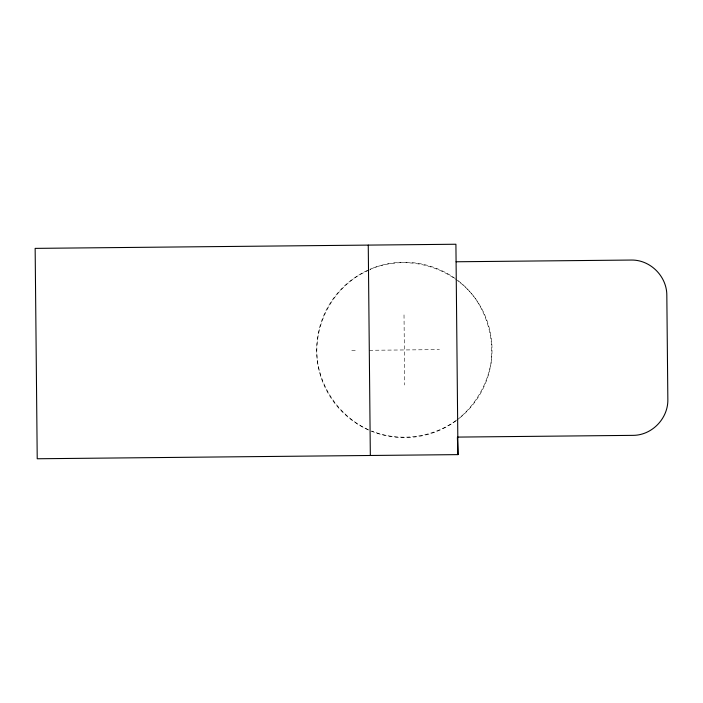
<?xml version="1.0" encoding="UTF-8"?>
<svg xmlns="http://www.w3.org/2000/svg" width="703" height="703" viewBox="0 0 703 703"><rect width="100%" height="100%" fill="white"/><g stroke="black" fill="none" stroke-linecap="round" stroke-linejoin="round"><path stroke-width="0.53" stroke-dasharray="3.52 2.64" d="M456.801 420.192C474.929 405.824 487.126 385.332 491.107 362.537C493.77 339.558 487.908 316.438 474.604 297.501C451.247 266.578 407.96 254.363 371.887 268.52L369.98 269.583M369.031 270.119C334.373 284.847 313.257 323.064 317.299 360.235C321.438 390.393 341.017 417.318 368.803 429.928M455.843 420.728C431.668 437.89 399.436 442.117 371.834 431.08M351.764 350.463L355.27 350.428M369.295 350.296L439.419 349.602M404.014 314.882L404.7 385.007M458.207 280.769A87.664 87.664 0 0 1 457.24 419.867M456.352 420.526A87.664 87.664 0 0 1 339.066 408.452A87.664 87.664 0 0 1 339.892 290.541A87.664 87.664 0 0 1 457.337 280.102"/><path stroke-width="1.05" d="M456.089 261.771L631.408 260.048C650.293 259.759 666.769 276.253 666.822 295.067L667.85 399.656C668.166 418.461 652.015 435.28 633.131 435.359L457.811 437.09M457.987 454.621L37.224 458.76L35.15 248.379L455.913 244.24L457.987 454.621L457.389 437.407M368.258 245.101L370.332 455.482"/></g></svg>
